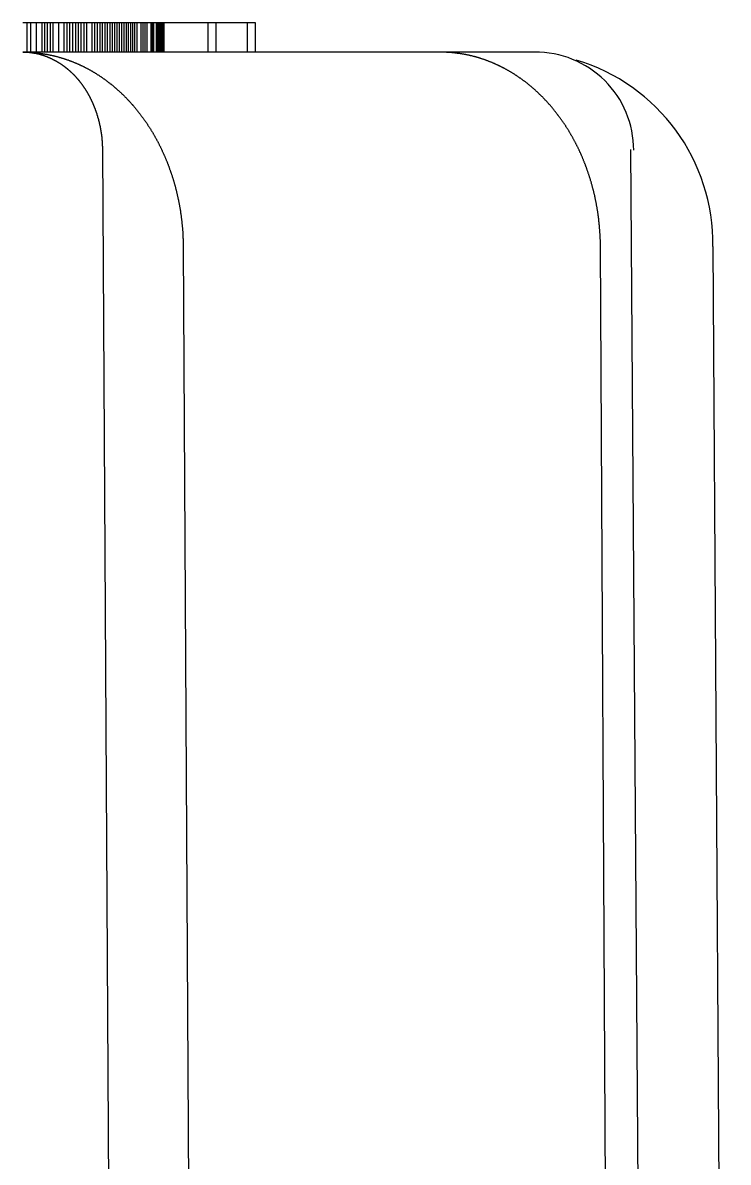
# Model space of a CAD drawing. Extents: x 55 to 320, y 62 to 485.
# Drawn here: x 283.65 to 290.85, y 363.56 to 375.2 of the extents above; entities that cross this region are included whole.
import ezdxf

# ---------------------------------------------------------------- set-up
doc = ezdxf.new("R2010")
doc.units = 0
doc.header["$MEASUREMENT"] = 0
doc.layers.add('FR_QBM1_G14_40U', color=7, linetype='CONTINUOUS')

msp = doc.modelspace()

# ---------------------------------------------------------------- linework, layer by layer
at = {"layer": 'FR_QBM1_G14_40U', "color": 5, "linetype": 'Continuous'}
for p, q in [((283.693, 375.196), (283.647, 375.196)), ((283.693, 374.896), (283.693, 375.196)), ((283.731, 375.196), (283.693, 375.196)), ((283.761, 375.196), (283.731, 375.196)), ((283.731, 374.896), (283.731, 375.196)), ((283.788, 375.196), (283.761, 375.196)), ((283.845, 375.196), (283.788, 375.196)), ((283.788, 374.896), (283.788, 375.196)), ((283.873, 375.196), (283.845, 375.196)), ((283.845, 374.896), (283.845, 375.196)), ((283.873, 374.896), (283.873, 375.196)), ((283.901, 375.196), (283.873, 375.196)), ((283.901, 374.896), (283.901, 375.196)), ((283.93, 375.196), (283.901, 375.196)), ((283.957, 375.196), (283.93, 375.196)), ((283.93, 374.896), (283.93, 375.196)), ((284.015, 375.196), (283.957, 375.196)), ((283.957, 374.896), (283.957, 375.196)), ((284.015, 374.896), (284.015, 375.196)), ((284.072, 375.196), (284.015, 375.196)), ((284.101, 375.196), (284.072, 375.196)), ((284.072, 374.896), (284.072, 375.196)), ((284.13, 375.196), (284.101, 375.196)), ((284.101, 374.896), (284.101, 375.196)), ((284.13, 374.896), (284.13, 375.196)), ((284.158, 375.196), (284.13, 375.196)), ((284.158, 374.896), (284.158, 375.196)), ((284.188, 375.196), (284.158, 375.196)), ((284.188, 374.896), (284.188, 375.196)), ((284.217, 375.196), (284.188, 375.196)), ((284.245, 375.196), (284.217, 375.196)), ((284.217, 374.896), (284.217, 375.196)), ((284.274, 375.196), (284.245, 375.196)), ((284.245, 374.896), (284.245, 375.196)), ((284.274, 374.896), (284.274, 375.196)), ((284.302, 375.196), (284.274, 375.196)), ((284.302, 374.896), (284.302, 375.196)), ((284.357, 375.196), (284.302, 375.196)), ((284.383, 375.196), (284.357, 375.196)), ((284.357, 374.896), (284.357, 375.196)), ((284.41, 375.196), (284.383, 375.196)), ((284.383, 374.896), (284.383, 375.196)), ((284.437, 375.196), (284.41, 375.196)), ((284.41, 374.896), (284.41, 375.196)), ((284.463, 375.196), (284.437, 375.196)), ((284.437, 374.896), (284.437, 375.196)), ((284.489, 375.196), (284.463, 375.196)), ((284.463, 374.896), (284.463, 375.196)), ((284.489, 374.896), (284.489, 375.196)), ((284.514, 375.196), (284.489, 375.196)), ((284.514, 374.896), (284.514, 375.196)), ((284.54, 375.196), (284.514, 375.196)), ((284.564, 375.196), (284.54, 375.196)), ((284.54, 374.896), (284.54, 375.196)), ((284.587, 375.196), (284.564, 375.196)), ((284.564, 374.896), (284.564, 375.196)), ((284.587, 374.896), (284.587, 375.196)), ((284.612, 375.196), (284.587, 375.196)), ((284.612, 374.896), (284.612, 375.196)), ((284.636, 375.196), (284.612, 375.196)), ((284.659, 375.196), (284.636, 375.196)), ((284.636, 374.896), (284.636, 375.196)), ((284.659, 374.896), (284.659, 375.196)), ((284.683, 375.196), (284.659, 375.196)), ((284.683, 374.896), (284.683, 375.196)), ((284.706, 375.196), (284.683, 375.196)), ((284.729, 375.196), (284.706, 375.196)), ((284.706, 374.896), (284.706, 375.196)), ((284.729, 374.896), (284.729, 375.196)), ((284.75, 375.196), (284.729, 375.196)), ((284.75, 374.896), (284.75, 375.196)), ((284.772, 375.196), (284.75, 375.196)), ((284.772, 374.896), (284.772, 375.196)), ((284.793, 375.196), (284.772, 375.196)), ((284.793, 374.896), (284.793, 375.196)), ((284.816, 375.196), (284.793, 375.196)), ((284.816, 374.896), (284.816, 375.196)), ((284.857, 375.196), (284.816, 375.196)), ((284.857, 374.896), (284.857, 375.196)), ((284.879, 375.196), (284.857, 375.196)), ((284.879, 374.896), (284.879, 375.196)), ((284.898, 375.196), (284.879, 375.196)), ((284.919, 375.196), (284.898, 375.196)), ((284.898, 374.896), (284.898, 375.196)), ((284.919, 374.896), (284.919, 375.196)), ((284.938, 375.196), (284.919, 375.196)), ((284.958, 375.196), (284.938, 375.196)), ((284.972, 375.196), (284.958, 375.196)), ((284.958, 374.896), (284.958, 375.196)), ((284.986, 375.196), (284.972, 375.196)), ((284.972, 374.896), (284.972, 375.196)), ((284.986, 374.896), (284.986, 375.196)), ((285.012, 375.196), (284.986, 375.196)), ((285.012, 374.896), (285.012, 375.196)), ((285.023, 375.196), (285.012, 375.196)), ((285.023, 374.896), (285.023, 375.196)), ((285.034, 375.196), (285.023, 375.196)), ((285.044, 375.196), (285.034, 375.196)), ((285.034, 374.896), (285.034, 375.196)), ((285.051, 375.196), (285.044, 375.196)), ((285.044, 374.896), (285.044, 375.196)), ((285.051, 374.896), (285.051, 375.196)), ((285.06, 375.196), (285.051, 375.196)), ((285.06, 374.896), (285.06, 375.196)), ((285.067, 375.196), (285.06, 375.196)), ((285.073, 375.196), (285.067, 375.196)), ((285.067, 374.896), (285.067, 375.196)), ((285.083, 375.196), (285.073, 375.196)), ((285.073, 374.896), (285.073, 375.196)), ((285.086, 375.196), (285.083, 375.196)), ((285.083, 374.896), (285.083, 375.196)), ((285.09, 375.196), (285.086, 375.196)), ((285.086, 374.896), (285.086, 375.196)), ((285.091, 375.196), (285.09, 375.196)), ((285.09, 374.896), (285.09, 375.196)), ((285.091, 374.896), (285.091, 375.196)), ((285.093, 375.196), (285.091, 375.196)), ((285.541, 375.196), (285.093, 375.196)), ((285.093, 374.896), (285.093, 375.196)), ((285.541, 374.896), (285.541, 375.196)), ((285.622, 375.196), (285.541, 375.196)), ((285.944, 375.196), (285.622, 375.196)), ((285.622, 374.896), (285.622, 375.196)), ((286.026, 375.196), (285.944, 375.196)), ((285.944, 374.896), (285.944, 375.196)), ((286.026, 374.896), (286.026, 375.196)), ((287.911, 374.896), (283.649, 374.896)), ((288.888, 374.896), (287.905, 374.896)), ((284.608, 348.939), (284.465, 373.903)), ((290.034, 348.94), (289.858, 373.903)), ((285.287, 372.91), (285.421, 348.396)), ((289.683, 348.396), (289.548, 372.91)), ((290.696, 372.91), (290.853, 348.477))]:
    msp.add_line(p, q, dxfattribs=at)
at = {"layer": 'FR_QBM1_G14_40U', "color": 5}
for points in [[(284.465, 373.903, 0), (284.465, 373.906, 0), (284.465, 373.909, 0), (284.464, 373.912, 0), (284.464, 373.916, 0), (284.464, 373.919, 0), (284.464, 373.922, 0), (284.464, 373.925, 0), (284.464, 373.928, 0), (284.464, 373.931, 0), (284.464, 373.934, 0), (284.463, 373.937, 0), (284.463, 373.94, 0), (284.463, 373.943, 0), (284.463, 373.946, 0), (284.463, 373.95, 0), (284.463, 373.953, 0), (284.463, 373.956, 0), (284.462, 373.959, 0), (284.462, 373.962, 0), (284.462, 373.965, 0), (284.462, 373.968, 0), (284.462, 373.971, 0), (284.462, 373.974, 0), (284.461, 373.977, 0), (284.461, 373.98, 0), (284.461, 373.984, 0), (284.461, 373.987, 0), (284.461, 373.99, 0), (284.46, 373.993, 0), (284.46, 373.996, 0), (284.46, 373.999, 0), (284.46, 374.002, 0), (284.459, 374.005, 0), (284.459, 374.008, 0), (284.459, 374.011, 0), (284.458, 374.014, 0), (284.458, 374.017, 0), (284.458, 374.02, 0), (284.457, 374.024, 0), (284.457, 374.027, 0), (284.457, 374.03, 0), (284.456, 374.033, 0), (284.456, 374.036, 0), (284.456, 374.039, 0), (284.455, 374.042, 0), (284.455, 374.045, 0), (284.454, 374.048, 0), (284.454, 374.051, 0), (284.454, 374.054, 0), (284.453, 374.057, 0), (284.453, 374.06, 0), (284.452, 374.063, 0), (284.452, 374.066, 0), (284.451, 374.069, 0), (284.451, 374.072, 0), (284.451, 374.075, 0), (284.45, 374.079, 0), (284.45, 374.082, 0), (284.449, 374.085, 0), (284.449, 374.088, 0), (284.448, 374.091, 0), (284.448, 374.094, 0), (284.447, 374.097, 0), (284.446, 374.1, 0), (284.446, 374.103, 0), (284.445, 374.106, 0), (284.445, 374.109, 0), (284.444, 374.112, 0), (284.444, 374.115, 0), (284.443, 374.118, 0), (284.443, 374.121, 0), (284.442, 374.124, 0), (284.441, 374.127, 0), (284.441, 374.13, 0), (284.44, 374.133, 0), (284.44, 374.136, 0), (284.439, 374.139, 0), (284.438, 374.142, 0), (284.438, 374.145, 0), (284.437, 374.148, 0), (284.436, 374.151, 0), (284.436, 374.154, 0), (284.435, 374.157, 0), (284.434, 374.16, 0), (284.434, 374.163, 0), (284.433, 374.166, 0), (284.432, 374.169, 0), (284.432, 374.172, 0), (284.431, 374.175, 0), (284.43, 374.178, 0), (284.43, 374.181, 0), (284.429, 374.184, 0), (284.428, 374.187, 0), (284.427, 374.189, 0), (284.427, 374.192, 0), (284.426, 374.195, 0), (284.425, 374.198, 0), (284.424, 374.201, 0), (284.424, 374.204, 0), (284.423, 374.207, 0), (284.422, 374.21, 0), (284.421, 374.213, 0), (284.42, 374.216, 0), (284.42, 374.219, 0), (284.419, 374.222, 0), (284.418, 374.225, 0), (284.417, 374.228, 0), (284.416, 374.23, 0), (284.415, 374.233, 0), (284.414, 374.236, 0), (284.414, 374.239, 0), (284.413, 374.242, 0), (284.412, 374.245, 0), (284.411, 374.248, 0), (284.41, 374.251, 0), (284.409, 374.254, 0), (284.408, 374.257, 0), (284.407, 374.259, 0), (284.406, 374.262, 0), (284.406, 374.265, 0), (284.405, 374.268, 0), (284.404, 374.271, 0), (284.403, 374.274, 0), (284.402, 374.277, 0), (284.401, 374.279, 0), (284.4, 374.282, 0), (284.399, 374.285, 0), (284.398, 374.288, 0), (284.397, 374.291, 0), (284.396, 374.294, 0), (284.395, 374.296, 0), (284.394, 374.299, 0), (284.393, 374.302, 0), (284.392, 374.305, 0), (284.391, 374.308, 0), (284.39, 374.31, 0), (284.389, 374.313, 0), (284.388, 374.316, 0), (284.387, 374.319, 0), (284.386, 374.322, 0), (284.384, 374.324, 0), (284.383, 374.327, 0), (284.382, 374.33, 0), (284.381, 374.333, 0), (284.38, 374.336, 0), (284.379, 374.338, 0), (284.378, 374.341, 0), (284.377, 374.344, 0), (284.376, 374.347, 0), (284.375, 374.349, 0), (284.373, 374.352, 0), (284.372, 374.355, 0), (284.371, 374.358, 0), (284.37, 374.36, 0), (284.369, 374.363, 0), (284.368, 374.366, 0), (284.366, 374.368, 0), (284.365, 374.371, 0), (284.364, 374.374, 0), (284.363, 374.377, 0), (284.362, 374.379, 0), (284.36, 374.382, 0), (284.359, 374.385, 0), (284.358, 374.387, 0), (284.357, 374.39, 0), (284.356, 374.393, 0), (284.354, 374.395, 0), (284.353, 374.398, 0), (284.352, 374.401, 0), (284.351, 374.403, 0), (284.349, 374.406, 0), (284.348, 374.409, 0), (284.347, 374.411, 0), (284.345, 374.414, 0), (284.344, 374.417, 0), (284.343, 374.419, 0), (284.342, 374.422, 0), (284.34, 374.424, 0), (284.339, 374.427, 0), (284.338, 374.43, 0), (284.336, 374.432, 0), (284.335, 374.435, 0), (284.334, 374.437, 0), (284.332, 374.44, 0), (284.331, 374.443, 0), (284.329, 374.445, 0), (284.328, 374.448, 0), (284.327, 374.45, 0), (284.325, 374.453, 0), (284.324, 374.455, 0), (284.323, 374.458, 0), (284.321, 374.46, 0), (284.32, 374.463, 0), (284.318, 374.466, 0), (284.317, 374.468, 0), (284.315, 374.471, 0), (284.314, 374.473, 0), (284.313, 374.476, 0), (284.311, 374.478, 0), (284.31, 374.481, 0), (284.308, 374.483, 0), (284.307, 374.486, 0), (284.305, 374.488, 0), (284.304, 374.491, 0), (284.302, 374.493, 0), (284.301, 374.495, 0), (284.299, 374.498, 0), (284.298, 374.5, 0), (284.296, 374.503, 0), (284.295, 374.505, 0), (284.293, 374.508, 0), (284.292, 374.51, 0), (284.29, 374.513, 0), (284.289, 374.515, 0), (284.287, 374.517, 0), (284.286, 374.52, 0), (284.284, 374.522, 0), (284.283, 374.525, 0), (284.281, 374.527, 0), (284.279, 374.529, 0), (284.278, 374.532, 0), (284.276, 374.534, 0), (284.275, 374.536, 0), (284.273, 374.539, 0), (284.271, 374.541, 0), (284.27, 374.543, 0), (284.268, 374.546, 0), (284.267, 374.548, 0), (284.265, 374.55, 0), (284.263, 374.553, 0), (284.262, 374.555, 0), (284.26, 374.557, 0), (284.258, 374.56, 0), (284.257, 374.562, 0), (284.255, 374.564, 0), (284.253, 374.566, 0), (284.252, 374.569, 0), (284.25, 374.571, 0), (284.248, 374.573, 0), (284.247, 374.575, 0), (284.245, 374.578, 0), (284.243, 374.58, 0), (284.242, 374.582, 0), (284.24, 374.584, 0), (284.238, 374.587, 0), (284.236, 374.589, 0), (284.235, 374.591, 0), (284.233, 374.593, 0), (284.231, 374.595, 0), (284.229, 374.598, 0), (284.228, 374.6, 0), (284.226, 374.602, 0), (284.224, 374.604, 0), (284.222, 374.606, 0), (284.221, 374.608, 0), (284.219, 374.61, 0), (284.217, 374.613, 0), (284.215, 374.615, 0), (284.213, 374.617, 0), (284.212, 374.619, 0), (284.21, 374.621, 0), (284.208, 374.623, 0), (284.206, 374.625, 0), (284.204, 374.627, 0), (284.203, 374.629, 0), (284.201, 374.631, 0), (284.199, 374.633, 0), (284.197, 374.636, 0), (284.195, 374.638, 0), (284.193, 374.64, 0), (284.191, 374.642, 0), (284.19, 374.644, 0), (284.188, 374.646, 0), (284.186, 374.648, 0), (284.184, 374.65, 0), (284.182, 374.652, 0), (284.18, 374.654, 0), (284.178, 374.656, 0), (284.176, 374.658, 0), (284.174, 374.66, 0), (284.173, 374.661, 0), (284.171, 374.663, 0), (284.169, 374.665, 0), (284.167, 374.667, 0), (284.165, 374.669, 0), (284.163, 374.671, 0), (284.161, 374.673, 0), (284.159, 374.675, 0), (284.157, 374.677, 0), (284.155, 374.679, 0), (284.153, 374.681, 0), (284.151, 374.682, 0), (284.149, 374.684, 0), (284.147, 374.686, 0), (284.145, 374.688, 0), (284.143, 374.69, 0), (284.141, 374.692, 0), (284.139, 374.693, 0), (284.137, 374.695, 0), (284.135, 374.697, 0), (284.133, 374.699, 0), (284.131, 374.701, 0), (284.129, 374.702, 0), (284.127, 374.704, 0), (284.125, 374.706, 0), (284.123, 374.708, 0), (284.121, 374.71, 0), (284.119, 374.711, 0), (284.117, 374.713, 0), (284.115, 374.715, 0), (284.113, 374.716, 0), (284.111, 374.718, 0), (284.109, 374.72, 0), (284.107, 374.722, 0), (284.105, 374.723, 0), (284.103, 374.725, 0), (284.101, 374.727, 0), (284.099, 374.728, 0), (284.096, 374.73, 0), (284.094, 374.732, 0), (284.092, 374.733, 0), (284.09, 374.735, 0), (284.088, 374.737, 0), (284.086, 374.738, 0), (284.084, 374.74, 0), (284.082, 374.741, 0), (284.08, 374.743, 0), (284.078, 374.745, 0), (284.075, 374.746, 0), (284.073, 374.748, 0), (284.071, 374.749, 0), (284.069, 374.751, 0), (284.067, 374.752, 0), (284.065, 374.754, 0), (284.063, 374.756, 0), (284.061, 374.757, 0), (284.058, 374.759, 0), (284.056, 374.76, 0), (284.054, 374.762, 0), (284.052, 374.763, 0), (284.05, 374.765, 0), (284.048, 374.766, 0), (284.045, 374.768, 0), (284.043, 374.769, 0), (284.041, 374.77, 0), (284.039, 374.772, 0), (284.037, 374.773, 0), (284.035, 374.775, 0), (284.032, 374.776, 0), (284.03, 374.778, 0), (284.028, 374.779, 0), (284.026, 374.78, 0), (284.024, 374.782, 0), (284.021, 374.783, 0), (284.019, 374.785, 0), (284.017, 374.786, 0), (284.015, 374.787, 0), (284.013, 374.789, 0), (284.01, 374.79, 0), (284.008, 374.791, 0), (284.006, 374.793, 0), (284.004, 374.794, 0), (284.001, 374.795, 0), (283.999, 374.797, 0), (283.997, 374.798, 0), (283.995, 374.799, 0), (283.992, 374.8, 0), (283.99, 374.802, 0), (283.988, 374.803, 0), (283.986, 374.804, 0), (283.983, 374.805, 0), (283.981, 374.807, 0), (283.979, 374.808, 0), (283.977, 374.809, 0), (283.974, 374.81, 0), (283.972, 374.812, 0), (283.97, 374.813, 0), (283.968, 374.814, 0), (283.965, 374.815, 0), (283.963, 374.816, 0), (283.961, 374.817, 0), (283.959, 374.819, 0), (283.956, 374.82, 0), (283.954, 374.821, 0), (283.952, 374.822, 0), (283.949, 374.823, 0), (283.947, 374.824, 0), (283.945, 374.825, 0), (283.943, 374.827, 0), (283.94, 374.828, 0), (283.938, 374.829, 0), (283.936, 374.83, 0), (283.933, 374.831, 0), (283.931, 374.832, 0), (283.929, 374.833, 0), (283.926, 374.834, 0), (283.924, 374.835, 0), (283.922, 374.836, 0), (283.919, 374.837, 0), (283.917, 374.838, 0), (283.915, 374.839, 0), (283.912, 374.84, 0), (283.91, 374.841, 0), (283.908, 374.842, 0), (283.905, 374.843, 0), (283.903, 374.844, 0), (283.901, 374.845, 0), (283.898, 374.846, 0), (283.896, 374.847, 0), (283.894, 374.848, 0), (283.891, 374.849, 0), (283.889, 374.85, 0), (283.887, 374.851, 0), (283.884, 374.852, 0), (283.882, 374.853, 0), (283.88, 374.853, 0), (283.877, 374.854, 0), (283.875, 374.855, 0), (283.873, 374.856, 0), (283.87, 374.857, 0), (283.868, 374.858, 0), (283.865, 374.859, 0), (283.863, 374.859, 0), (283.861, 374.86, 0), (283.858, 374.861, 0), (283.856, 374.862, 0), (283.854, 374.863, 0), (283.851, 374.863, 0), (283.849, 374.864, 0), (283.846, 374.865, 0), (283.844, 374.866, 0), (283.842, 374.866, 0), (283.839, 374.867, 0), (283.837, 374.868, 0), (283.835, 374.868, 0), (283.832, 374.869, 0), (283.83, 374.87, 0), (283.827, 374.871, 0), (283.825, 374.871, 0), (283.823, 374.872, 0), (283.82, 374.872, 0), (283.818, 374.873, 0), (283.815, 374.874, 0), (283.813, 374.874, 0), (283.811, 374.875, 0), (283.808, 374.876, 0), (283.806, 374.876, 0), (283.803, 374.877, 0), (283.801, 374.877, 0), (283.798, 374.878, 0), (283.796, 374.878, 0), (283.794, 374.879, 0), (283.791, 374.879, 0), (283.789, 374.88, 0), (283.786, 374.88, 0), (283.784, 374.881, 0), (283.782, 374.881, 0), (283.779, 374.882, 0), (283.777, 374.882, 0), (283.774, 374.883, 0), (283.772, 374.883, 0), (283.769, 374.883, 0), (283.767, 374.884, 0), (283.765, 374.884, 0), (283.762, 374.885, 0), (283.76, 374.885, 0), (283.757, 374.885, 0), (283.755, 374.886, 0), (283.752, 374.886, 0), (283.75, 374.886, 0), (283.747, 374.887, 0), (283.745, 374.887, 0), (283.743, 374.887, 0), (283.74, 374.888, 0), (283.738, 374.888, 0), (283.735, 374.888, 0), (283.733, 374.889, 0), (283.73, 374.889, 0), (283.728, 374.889, 0), (283.725, 374.889, 0), (283.723, 374.89, 0), (283.72, 374.89, 0), (283.718, 374.89, 0), (283.715, 374.891, 0), (283.713, 374.891, 0), (283.711, 374.891, 0), (283.708, 374.891, 0), (283.706, 374.892, 0), (283.703, 374.892, 0), (283.701, 374.892, 0), (283.698, 374.892, 0), (283.696, 374.892, 0), (283.693, 374.893, 0), (283.691, 374.893, 0), (283.688, 374.893, 0), (283.686, 374.893, 0), (283.683, 374.893, 0), (283.681, 374.894, 0), (283.678, 374.894, 0), (283.676, 374.894, 0), (283.673, 374.894, 0), (283.671, 374.894, 0), (283.668, 374.895, 0), (283.666, 374.895, 0), (283.663, 374.895, 0), (283.661, 374.895, 0), (283.658, 374.895, 0), (283.655, 374.895, 0), (283.653, 374.896, 0), (283.65, 374.896, 0), (283.648, 374.896, 0)], [(283.648, 374.896, 0), (283.653, 374.896, 0), (283.658, 374.896, 0), (283.663, 374.896, 0), (283.668, 374.896, 0), (283.673, 374.896, 0), (283.678, 374.896, 0), (283.683, 374.896, 0), (283.688, 374.896, 0), (283.693, 374.895, 0), (283.698, 374.895, 0), (283.702, 374.895, 0), (283.707, 374.895, 0), (283.712, 374.895, 0), (283.717, 374.894, 0), (283.722, 374.894, 0), (283.727, 374.894, 0), (283.732, 374.894, 0), (283.737, 374.893, 0), (283.742, 374.893, 0), (283.747, 374.893, 0), (283.752, 374.892, 0), (283.757, 374.892, 0), (283.762, 374.891, 0), (283.767, 374.891, 0), (283.772, 374.891, 0), (283.777, 374.89, 0), (283.781, 374.89, 0), (283.786, 374.889, 0), (283.791, 374.889, 0), (283.796, 374.888, 0), (283.801, 374.888, 0), (283.806, 374.887, 0), (283.811, 374.886, 0), (283.816, 374.886, 0), (283.821, 374.885, 0), (283.826, 374.885, 0), (283.831, 374.884, 0), (283.835, 374.883, 0), (283.84, 374.883, 0), (283.845, 374.882, 0), (283.85, 374.881, 0), (283.855, 374.88, 0), (283.86, 374.88, 0), (283.865, 374.879, 0), (283.87, 374.878, 0), (283.874, 374.877, 0), (283.879, 374.876, 0), (283.884, 374.876, 0), (283.889, 374.875, 0), (283.894, 374.874, 0), (283.899, 374.873, 0), (283.904, 374.872, 0), (283.908, 374.871, 0), (283.913, 374.87, 0), (283.918, 374.869, 0), (283.923, 374.868, 0), (283.928, 374.867, 0), (283.933, 374.866, 0), (283.938, 374.865, 0), (283.942, 374.864, 0), (283.947, 374.863, 0), (283.952, 374.862, 0), (283.957, 374.861, 0), (283.962, 374.86, 0), (283.967, 374.859, 0), (283.971, 374.857, 0), (283.976, 374.856, 0), (283.981, 374.855, 0), (283.986, 374.854, 0), (283.991, 374.853, 0), (283.996, 374.851, 0), (284, 374.85, 0), (284.005, 374.849, 0), (284.01, 374.847, 0), (284.015, 374.846, 0), (284.02, 374.845, 0), (284.024, 374.843, 0), (284.029, 374.842, 0), (284.034, 374.841, 0), (284.039, 374.839, 0), (284.044, 374.838, 0), (284.048, 374.836, 0), (284.053, 374.835, 0), (284.058, 374.833, 0), (284.063, 374.832, 0), (284.068, 374.83, 0), (284.072, 374.829, 0), (284.077, 374.827, 0), (284.082, 374.826, 0), (284.087, 374.824, 0), (284.092, 374.822, 0), (284.096, 374.821, 0), (284.101, 374.819, 0), (284.106, 374.817, 0), (284.111, 374.816, 0), (284.115, 374.814, 0), (284.12, 374.812, 0), (284.125, 374.81, 0), (284.13, 374.809, 0), (284.134, 374.807, 0), (284.139, 374.805, 0), (284.144, 374.803, 0), (284.149, 374.802, 0), (284.153, 374.8, 0), (284.158, 374.798, 0), (284.163, 374.796, 0), (284.167, 374.794, 0), (284.172, 374.792, 0), (284.177, 374.79, 0), (284.182, 374.788, 0), (284.186, 374.786, 0), (284.191, 374.784, 0), (284.196, 374.782, 0), (284.2, 374.78, 0), (284.205, 374.778, 0), (284.21, 374.776, 0), (284.214, 374.774, 0), (284.219, 374.772, 0), (284.224, 374.77, 0), (284.228, 374.768, 0), (284.233, 374.766, 0), (284.238, 374.763, 0), (284.242, 374.761, 0), (284.247, 374.759, 0), (284.252, 374.757, 0), (284.256, 374.755, 0), (284.261, 374.752, 0), (284.266, 374.75, 0), (284.27, 374.748, 0), (284.275, 374.745, 0), (284.279, 374.743, 0), (284.284, 374.741, 0), (284.288, 374.738, 0), (284.293, 374.736, 0), (284.298, 374.734, 0), (284.302, 374.731, 0), (284.307, 374.729, 0), (284.311, 374.726, 0), (284.316, 374.724, 0), (284.32, 374.722, 0), (284.325, 374.719, 0), (284.329, 374.717, 0), (284.334, 374.714, 0), (284.338, 374.711, 0), (284.343, 374.709, 0), (284.347, 374.706, 0), (284.352, 374.704, 0), (284.356, 374.701, 0), (284.361, 374.699, 0), (284.365, 374.696, 0), (284.37, 374.693, 0), (284.374, 374.691, 0), (284.379, 374.688, 0), (284.383, 374.685, 0), (284.387, 374.683, 0), (284.392, 374.68, 0), (284.396, 374.677, 0), (284.401, 374.674, 0), (284.405, 374.672, 0), (284.409, 374.669, 0), (284.414, 374.666, 0), (284.418, 374.663, 0), (284.423, 374.66, 0), (284.427, 374.657, 0), (284.431, 374.655, 0), (284.436, 374.652, 0), (284.44, 374.649, 0), (284.444, 374.646, 0), (284.449, 374.643, 0), (284.453, 374.64, 0), (284.457, 374.637, 0), (284.461, 374.634, 0), (284.466, 374.631, 0), (284.47, 374.628, 0), (284.474, 374.625, 0), (284.479, 374.622, 0), (284.483, 374.619, 0), (284.487, 374.616, 0), (284.491, 374.613, 0), (284.496, 374.61, 0), (284.5, 374.606, 0), (284.504, 374.603, 0), (284.508, 374.6, 0), (284.513, 374.597, 0), (284.517, 374.594, 0), (284.521, 374.591, 0), (284.525, 374.587, 0), (284.529, 374.584, 0), (284.534, 374.581, 0), (284.538, 374.578, 0), (284.542, 374.574, 0), (284.546, 374.571, 0), (284.55, 374.568, 0), (284.554, 374.564, 0), (284.558, 374.561, 0), (284.563, 374.558, 0), (284.567, 374.554, 0), (284.571, 374.551, 0), (284.575, 374.547, 0), (284.579, 374.544, 0), (284.583, 374.54, 0), (284.587, 374.537, 0), (284.591, 374.533, 0), (284.595, 374.53, 0), (284.6, 374.526, 0), (284.604, 374.523, 0), (284.608, 374.519, 0), (284.612, 374.516, 0), (284.616, 374.512, 0), (284.62, 374.509, 0), (284.624, 374.505, 0), (284.628, 374.501, 0), (284.632, 374.498, 0), (284.636, 374.494, 0), (284.64, 374.49, 0), (284.644, 374.487, 0), (284.648, 374.483, 0), (284.652, 374.479, 0), (284.656, 374.475, 0), (284.66, 374.472, 0), (284.664, 374.468, 0), (284.668, 374.464, 0), (284.672, 374.46, 0), (284.675, 374.456, 0), (284.679, 374.452, 0), (284.683, 374.449, 0), (284.687, 374.445, 0), (284.691, 374.441, 0), (284.695, 374.437, 0), (284.699, 374.433, 0), (284.703, 374.429, 0), (284.706, 374.425, 0), (284.71, 374.421, 0), (284.714, 374.417, 0), (284.718, 374.413, 0), (284.722, 374.409, 0), (284.726, 374.405, 0), (284.729, 374.401, 0), (284.733, 374.397, 0), (284.737, 374.393, 0), (284.741, 374.389, 0), (284.744, 374.385, 0), (284.748, 374.381, 0), (284.752, 374.377, 0), (284.755, 374.372, 0), (284.759, 374.368, 0), (284.763, 374.364, 0), (284.767, 374.36, 0), (284.77, 374.356, 0), (284.774, 374.352, 0), (284.778, 374.347, 0), (284.781, 374.343, 0), (284.785, 374.339, 0), (284.788, 374.335, 0), (284.792, 374.33, 0), (284.796, 374.326, 0), (284.799, 374.322, 0), (284.803, 374.318, 0), (284.806, 374.313, 0), (284.81, 374.309, 0), (284.813, 374.305, 0), (284.817, 374.3, 0), (284.82, 374.296, 0), (284.824, 374.291, 0), (284.827, 374.287, 0), (284.831, 374.283, 0), (284.834, 374.278, 0), (284.838, 374.274, 0), (284.841, 374.269, 0), (284.844, 374.265, 0), (284.848, 374.261, 0), (284.851, 374.256, 0), (284.855, 374.252, 0), (284.858, 374.247, 0), (284.861, 374.243, 0), (284.865, 374.238, 0), (284.868, 374.233, 0), (284.871, 374.229, 0), (284.875, 374.224, 0), (284.878, 374.22, 0), (284.881, 374.215, 0), (284.885, 374.211, 0), (284.888, 374.206, 0), (284.891, 374.201, 0), (284.894, 374.197, 0), (284.898, 374.192, 0), (284.901, 374.187, 0), (284.904, 374.183, 0), (284.907, 374.178, 0), (284.911, 374.173, 0), (284.914, 374.169, 0), (284.917, 374.164, 0), (284.92, 374.159, 0), (284.923, 374.154, 0), (284.926, 374.15, 0), (284.929, 374.145, 0), (284.933, 374.14, 0), (284.936, 374.135, 0), (284.939, 374.131, 0), (284.942, 374.126, 0), (284.945, 374.121, 0), (284.948, 374.116, 0), (284.951, 374.111, 0), (284.954, 374.106, 0), (284.957, 374.101, 0), (284.96, 374.096, 0), (284.963, 374.092, 0), (284.966, 374.087, 0), (284.969, 374.082, 0), (284.972, 374.077, 0), (284.975, 374.072, 0), (284.978, 374.067, 0), (284.981, 374.062, 0), (284.984, 374.057, 0), (284.987, 374.052, 0), (284.99, 374.047, 0), (284.992, 374.042, 0), (284.995, 374.037, 0), (284.998, 374.032, 0), (285.001, 374.027, 0), (285.004, 374.021, 0), (285.007, 374.016, 0), (285.01, 374.011, 0), (285.012, 374.006, 0), (285.015, 374.001, 0), (285.018, 373.996, 0), (285.021, 373.991, 0), (285.023, 373.985, 0), (285.026, 373.98, 0), (285.029, 373.975, 0), (285.032, 373.97, 0), (285.034, 373.965, 0), (285.037, 373.959, 0), (285.04, 373.954, 0), (285.042, 373.949, 0), (285.045, 373.944, 0), (285.048, 373.938, 0), (285.05, 373.933, 0), (285.053, 373.928, 0), (285.055, 373.922, 0), (285.058, 373.917, 0), (285.061, 373.912, 0), (285.063, 373.906, 0), (285.066, 373.901, 0), (285.068, 373.896, 0), (285.071, 373.89, 0), (285.073, 373.885, 0), (285.076, 373.879, 0), (285.078, 373.874, 0), (285.081, 373.869, 0), (285.083, 373.863, 0), (285.086, 373.858, 0), (285.088, 373.852, 0), (285.091, 373.847, 0), (285.093, 373.841, 0), (285.095, 373.836, 0), (285.098, 373.83, 0), (285.1, 373.825, 0), (285.102, 373.819, 0), (285.105, 373.814, 0), (285.107, 373.808, 0), (285.109, 373.803, 0), (285.112, 373.797, 0), (285.114, 373.792, 0), (285.116, 373.786, 0), (285.118, 373.781, 0), (285.121, 373.775, 0), (285.123, 373.769, 0), (285.125, 373.764, 0), (285.127, 373.758, 0), (285.129, 373.753, 0), (285.132, 373.747, 0), (285.134, 373.741, 0), (285.136, 373.736, 0), (285.138, 373.73, 0), (285.14, 373.725, 0), (285.142, 373.719, 0), (285.144, 373.713, 0), (285.146, 373.708, 0), (285.148, 373.702, 0), (285.15, 373.696, 0), (285.152, 373.691, 0), (285.154, 373.685, 0), (285.156, 373.679, 0), (285.158, 373.674, 0), (285.16, 373.668, 0), (285.162, 373.662, 0), (285.164, 373.657, 0), (285.166, 373.651, 0), (285.168, 373.645, 0), (285.17, 373.639, 0), (285.172, 373.634, 0), (285.173, 373.628, 0), (285.175, 373.622, 0), (285.177, 373.616, 0), (285.179, 373.611, 0), (285.181, 373.605, 0), (285.183, 373.599, 0), (285.184, 373.593, 0), (285.186, 373.587, 0), (285.188, 373.582, 0), (285.189, 373.576, 0), (285.191, 373.57, 0), (285.193, 373.564, 0), (285.195, 373.558, 0), (285.196, 373.552, 0), (285.198, 373.547, 0), (285.2, 373.541, 0), (285.201, 373.535, 0), (285.203, 373.529, 0), (285.204, 373.523, 0), (285.206, 373.517, 0), (285.207, 373.511, 0), (285.209, 373.505, 0), (285.211, 373.5, 0), (285.212, 373.494, 0), (285.214, 373.488, 0), (285.215, 373.482, 0), (285.217, 373.476, 0), (285.218, 373.47, 0), (285.219, 373.464, 0), (285.221, 373.458, 0), (285.222, 373.452, 0), (285.224, 373.446, 0), (285.225, 373.44, 0), (285.226, 373.434, 0), (285.228, 373.428, 0), (285.229, 373.422, 0), (285.23, 373.416, 0), (285.232, 373.41, 0), (285.233, 373.404, 0), (285.234, 373.398, 0), (285.236, 373.392, 0), (285.237, 373.386, 0), (285.238, 373.38, 0), (285.239, 373.374, 0), (285.24, 373.368, 0), (285.242, 373.362, 0), (285.243, 373.356, 0), (285.244, 373.35, 0), (285.245, 373.344, 0), (285.246, 373.338, 0), (285.247, 373.332, 0), (285.248, 373.325, 0), (285.25, 373.319, 0), (285.251, 373.313, 0), (285.252, 373.307, 0), (285.253, 373.301, 0), (285.254, 373.295, 0), (285.255, 373.289, 0), (285.256, 373.283, 0), (285.257, 373.277, 0), (285.258, 373.27, 0), (285.259, 373.264, 0), (285.26, 373.258, 0), (285.26, 373.252, 0), (285.261, 373.246, 0), (285.262, 373.24, 0), (285.263, 373.234, 0), (285.264, 373.228, 0), (285.265, 373.221, 0), (285.266, 373.215, 0), (285.266, 373.209, 0), (285.267, 373.203, 0), (285.268, 373.197, 0), (285.269, 373.191, 0), (285.269, 373.184, 0), (285.27, 373.178, 0), (285.271, 373.172, 0), (285.272, 373.166, 0), (285.272, 373.16, 0), (285.273, 373.153, 0), (285.274, 373.147, 0), (285.274, 373.141, 0), (285.275, 373.135, 0), (285.275, 373.129, 0), (285.276, 373.122, 0), (285.277, 373.116, 0), (285.277, 373.11, 0), (285.278, 373.104, 0), (285.278, 373.097, 0), (285.279, 373.091, 0), (285.279, 373.085, 0), (285.28, 373.079, 0), (285.28, 373.073, 0), (285.281, 373.066, 0), (285.281, 373.06, 0), (285.281, 373.054, 0), (285.282, 373.048, 0), (285.282, 373.041, 0), (285.283, 373.035, 0), (285.283, 373.029, 0), (285.283, 373.023, 0), (285.284, 373.016, 0), (285.284, 373.01, 0), (285.284, 373.004, 0), (285.284, 372.997, 0), (285.285, 372.991, 0), (285.285, 372.985, 0), (285.285, 372.979, 0), (285.285, 372.972, 0), (285.286, 372.966, 0), (285.286, 372.96, 0), (285.286, 372.954, 0), (285.286, 372.947, 0), (285.286, 372.941, 0), (285.286, 372.935, 0), (285.286, 372.928, 0), (285.286, 372.922, 0), (285.286, 372.916, 0), (285.287, 372.91, 0)], [(289.548, 372.91, 0), (289.548, 372.916, 0), (289.548, 372.922, 0), (289.548, 372.928, 0), (289.548, 372.935, 0), (289.547, 372.941, 0), (289.547, 372.947, 0), (289.547, 372.953, 0), (289.547, 372.96, 0), (289.547, 372.966, 0), (289.547, 372.972, 0), (289.547, 372.978, 0), (289.546, 372.985, 0), (289.546, 372.991, 0), (289.546, 372.997, 0), (289.546, 373.003, 0), (289.545, 373.01, 0), (289.545, 373.016, 0), (289.545, 373.022, 0), (289.544, 373.028, 0), (289.544, 373.034, 0), (289.544, 373.041, 0), (289.543, 373.047, 0), (289.543, 373.053, 0), (289.542, 373.059, 0), (289.542, 373.065, 0), (289.542, 373.072, 0), (289.541, 373.078, 0), (289.541, 373.084, 0), (289.54, 373.09, 0), (289.54, 373.096, 0), (289.539, 373.102, 0), (289.539, 373.109, 0), (289.538, 373.115, 0), (289.538, 373.121, 0), (289.537, 373.127, 0), (289.536, 373.133, 0), (289.536, 373.139, 0), (289.535, 373.146, 0), (289.535, 373.152, 0), (289.534, 373.158, 0), (289.533, 373.164, 0), (289.533, 373.17, 0), (289.532, 373.176, 0), (289.531, 373.182, 0), (289.53, 373.189, 0), (289.53, 373.195, 0), (289.529, 373.201, 0), (289.528, 373.207, 0), (289.527, 373.213, 0), (289.527, 373.219, 0), (289.526, 373.225, 0), (289.525, 373.231, 0), (289.524, 373.237, 0), (289.523, 373.243, 0), (289.522, 373.25, 0), (289.521, 373.256, 0), (289.52, 373.262, 0), (289.52, 373.268, 0), (289.519, 373.274, 0), (289.518, 373.28, 0), (289.517, 373.286, 0), (289.516, 373.292, 0), (289.515, 373.298, 0), (289.514, 373.304, 0), (289.513, 373.31, 0), (289.512, 373.316, 0), (289.51, 373.322, 0), (289.509, 373.328, 0), (289.508, 373.334, 0), (289.507, 373.34, 0), (289.506, 373.346, 0), (289.505, 373.353, 0), (289.504, 373.359, 0), (289.503, 373.365, 0), (289.501, 373.371, 0), (289.5, 373.377, 0), (289.499, 373.383, 0), (289.498, 373.389, 0), (289.496, 373.395, 0), (289.495, 373.401, 0), (289.494, 373.407, 0), (289.493, 373.413, 0), (289.491, 373.419, 0), (289.49, 373.425, 0), (289.489, 373.431, 0), (289.487, 373.437, 0), (289.486, 373.443, 0), (289.484, 373.449, 0), (289.483, 373.455, 0), (289.482, 373.461, 0), (289.48, 373.467, 0), (289.479, 373.473, 0), (289.477, 373.479, 0), (289.476, 373.485, 0), (289.474, 373.49, 0), (289.473, 373.496, 0), (289.471, 373.502, 0), (289.47, 373.508, 0), (289.468, 373.514, 0), (289.466, 373.52, 0), (289.465, 373.526, 0), (289.463, 373.532, 0), (289.462, 373.538, 0), (289.46, 373.544, 0), (289.458, 373.55, 0), (289.457, 373.556, 0), (289.455, 373.561, 0), (289.453, 373.567, 0), (289.452, 373.573, 0), (289.45, 373.579, 0), (289.448, 373.585, 0), (289.446, 373.591, 0), (289.445, 373.597, 0), (289.443, 373.602, 0), (289.441, 373.608, 0), (289.439, 373.614, 0), (289.437, 373.62, 0), (289.436, 373.626, 0), (289.434, 373.631, 0), (289.432, 373.637, 0), (289.43, 373.643, 0), (289.428, 373.649, 0), (289.426, 373.654, 0), (289.424, 373.66, 0), (289.422, 373.666, 0), (289.42, 373.672, 0), (289.418, 373.677, 0), (289.416, 373.683, 0), (289.414, 373.689, 0), (289.412, 373.694, 0), (289.41, 373.7, 0), (289.408, 373.706, 0), (289.406, 373.711, 0), (289.404, 373.717, 0), (289.402, 373.723, 0), (289.4, 373.728, 0), (289.398, 373.734, 0), (289.396, 373.739, 0), (289.394, 373.745, 0), (289.392, 373.751, 0), (289.389, 373.756, 0), (289.387, 373.762, 0), (289.385, 373.767, 0), (289.383, 373.773, 0), (289.381, 373.778, 0), (289.378, 373.784, 0), (289.376, 373.789, 0), (289.374, 373.795, 0), (289.372, 373.8, 0), (289.369, 373.806, 0), (289.367, 373.811, 0), (289.365, 373.817, 0), (289.363, 373.822, 0), (289.36, 373.828, 0), (289.358, 373.833, 0), (289.356, 373.839, 0), (289.353, 373.844, 0), (289.351, 373.849, 0), (289.348, 373.855, 0), (289.346, 373.86, 0), (289.344, 373.866, 0), (289.341, 373.871, 0), (289.339, 373.876, 0), (289.336, 373.882, 0), (289.334, 373.887, 0), (289.331, 373.892, 0), (289.329, 373.898, 0), (289.326, 373.903, 0), (289.324, 373.908, 0), (289.321, 373.914, 0), (289.319, 373.919, 0), (289.316, 373.924, 0), (289.313, 373.929, 0), (289.311, 373.935, 0), (289.308, 373.94, 0), (289.306, 373.945, 0), (289.303, 373.95, 0), (289.3, 373.956, 0), (289.298, 373.961, 0), (289.295, 373.966, 0), (289.292, 373.971, 0), (289.29, 373.976, 0), (289.287, 373.982, 0), (289.284, 373.987, 0), (289.281, 373.992, 0), (289.279, 373.997, 0), (289.276, 374.002, 0), (289.273, 374.007, 0), (289.27, 374.012, 0), (289.267, 374.018, 0), (289.265, 374.023, 0), (289.262, 374.028, 0), (289.259, 374.033, 0), (289.256, 374.038, 0), (289.253, 374.043, 0), (289.25, 374.048, 0), (289.247, 374.053, 0), (289.244, 374.058, 0), (289.241, 374.063, 0), (289.239, 374.068, 0), (289.236, 374.073, 0), (289.233, 374.078, 0), (289.23, 374.083, 0), (289.227, 374.088, 0), (289.224, 374.093, 0), (289.221, 374.098, 0), (289.218, 374.103, 0), (289.214, 374.108, 0), (289.211, 374.113, 0), (289.208, 374.117, 0), (289.205, 374.122, 0), (289.202, 374.127, 0), (289.199, 374.132, 0), (289.196, 374.137, 0), (289.193, 374.142, 0), (289.19, 374.147, 0), (289.186, 374.151, 0), (289.183, 374.156, 0), (289.18, 374.161, 0), (289.177, 374.166, 0), (289.174, 374.171, 0), (289.171, 374.175, 0), (289.167, 374.18, 0), (289.164, 374.185, 0), (289.161, 374.189, 0), (289.158, 374.194, 0), (289.154, 374.199, 0), (289.151, 374.204, 0), (289.148, 374.208, 0), (289.144, 374.213, 0), (289.141, 374.217, 0), (289.138, 374.222, 0), (289.134, 374.227, 0), (289.131, 374.231, 0), (289.128, 374.236, 0), (289.124, 374.24, 0), (289.121, 374.245, 0), (289.118, 374.249, 0), (289.114, 374.254, 0), (289.111, 374.259, 0), (289.107, 374.263, 0), (289.104, 374.267, 0), (289.1, 374.272, 0), (289.097, 374.276, 0), (289.094, 374.281, 0), (289.09, 374.285, 0), (289.087, 374.29, 0), (289.083, 374.294, 0), (289.08, 374.298, 0), (289.076, 374.303, 0), (289.073, 374.307, 0), (289.069, 374.311, 0), (289.065, 374.316, 0), (289.062, 374.32, 0), (289.058, 374.324, 0), (289.055, 374.329, 0), (289.051, 374.333, 0), (289.048, 374.337, 0), (289.044, 374.341, 0), (289.04, 374.345, 0), (289.037, 374.35, 0), (289.033, 374.354, 0), (289.03, 374.358, 0), (289.026, 374.362, 0), (289.022, 374.366, 0), (289.019, 374.37, 0), (289.015, 374.375, 0), (289.011, 374.379, 0), (289.007, 374.383, 0), (289.004, 374.387, 0), (289, 374.391, 0), (288.996, 374.395, 0), (288.993, 374.399, 0), (288.989, 374.403, 0), (288.985, 374.407, 0), (288.981, 374.411, 0), (288.977, 374.415, 0), (288.974, 374.419, 0), (288.97, 374.423, 0), (288.966, 374.427, 0), (288.962, 374.431, 0), (288.958, 374.435, 0), (288.955, 374.438, 0), (288.951, 374.442, 0), (288.947, 374.446, 0), (288.943, 374.45, 0), (288.939, 374.454, 0), (288.935, 374.458, 0), (288.931, 374.461, 0), (288.927, 374.465, 0), (288.923, 374.469, 0), (288.92, 374.473, 0), (288.916, 374.477, 0), (288.912, 374.48, 0), (288.908, 374.484, 0), (288.904, 374.488, 0), (288.9, 374.491, 0), (288.896, 374.495, 0), (288.892, 374.499, 0), (288.888, 374.502, 0), (288.884, 374.506, 0), (288.88, 374.51, 0), (288.876, 374.513, 0), (288.872, 374.517, 0), (288.868, 374.52, 0), (288.864, 374.524, 0), (288.859, 374.527, 0), (288.855, 374.531, 0), (288.851, 374.534, 0), (288.847, 374.538, 0), (288.843, 374.541, 0), (288.839, 374.545, 0), (288.835, 374.548, 0), (288.831, 374.552, 0), (288.827, 374.555, 0), (288.823, 374.558, 0), (288.818, 374.562, 0), (288.814, 374.565, 0), (288.81, 374.569, 0), (288.806, 374.572, 0), (288.802, 374.575, 0), (288.798, 374.578, 0), (288.793, 374.582, 0), (288.789, 374.585, 0), (288.785, 374.588, 0), (288.781, 374.592, 0), (288.776, 374.595, 0), (288.772, 374.598, 0), (288.768, 374.601, 0), (288.764, 374.604, 0), (288.76, 374.607, 0), (288.755, 374.611, 0), (288.751, 374.614, 0), (288.747, 374.617, 0), (288.742, 374.62, 0), (288.738, 374.623, 0), (288.734, 374.626, 0), (288.73, 374.629, 0), (288.725, 374.632, 0), (288.721, 374.635, 0), (288.717, 374.638, 0), (288.712, 374.641, 0), (288.708, 374.644, 0), (288.704, 374.647, 0), (288.699, 374.65, 0), (288.695, 374.653, 0), (288.69, 374.656, 0), (288.686, 374.659, 0), (288.682, 374.662, 0), (288.677, 374.664, 0), (288.673, 374.667, 0), (288.669, 374.67, 0), (288.664, 374.673, 0), (288.66, 374.676, 0), (288.655, 374.678, 0), (288.651, 374.681, 0), (288.646, 374.684, 0), (288.642, 374.687, 0), (288.638, 374.689, 0), (288.633, 374.692, 0), (288.629, 374.695, 0), (288.624, 374.697, 0), (288.62, 374.7, 0), (288.615, 374.702, 0), (288.611, 374.705, 0), (288.606, 374.708, 0), (288.602, 374.71, 0), (288.597, 374.713, 0), (288.593, 374.715, 0), (288.588, 374.718, 0), (288.584, 374.72, 0), (288.579, 374.723, 0), (288.575, 374.725, 0), (288.57, 374.728, 0), (288.566, 374.73, 0), (288.561, 374.732, 0), (288.557, 374.735, 0), (288.552, 374.737, 0), (288.548, 374.74, 0), (288.543, 374.742, 0), (288.539, 374.744, 0), (288.534, 374.746, 0), (288.529, 374.749, 0), (288.525, 374.751, 0), (288.52, 374.753, 0), (288.516, 374.755, 0), (288.511, 374.758, 0), (288.506, 374.76, 0), (288.502, 374.762, 0), (288.497, 374.764, 0), (288.493, 374.766, 0), (288.488, 374.768, 0), (288.483, 374.771, 0), (288.479, 374.773, 0), (288.474, 374.775, 0), (288.469, 374.777, 0), (288.465, 374.779, 0), (288.46, 374.781, 0), (288.455, 374.783, 0), (288.451, 374.785, 0), (288.446, 374.787, 0), (288.441, 374.789, 0), (288.437, 374.791, 0), (288.432, 374.793, 0), (288.427, 374.795, 0), (288.423, 374.797, 0), (288.418, 374.798, 0), (288.413, 374.8, 0), (288.408, 374.802, 0), (288.404, 374.804, 0), (288.399, 374.806, 0), (288.394, 374.808, 0), (288.39, 374.809, 0), (288.385, 374.811, 0), (288.38, 374.813, 0), (288.375, 374.814, 0), (288.37, 374.816, 0), (288.366, 374.818, 0), (288.361, 374.82, 0), (288.356, 374.821, 0), (288.351, 374.823, 0), (288.347, 374.824, 0), (288.342, 374.826, 0), (288.337, 374.828, 0), (288.332, 374.829, 0), (288.327, 374.831, 0), (288.323, 374.832, 0), (288.318, 374.834, 0), (288.313, 374.835, 0), (288.308, 374.837, 0), (288.303, 374.838, 0), (288.299, 374.84, 0), (288.294, 374.841, 0), (288.289, 374.842, 0), (288.284, 374.844, 0), (288.279, 374.845, 0), (288.274, 374.847, 0), (288.27, 374.848, 0), (288.265, 374.849, 0), (288.26, 374.85, 0), (288.255, 374.852, 0), (288.25, 374.853, 0), (288.245, 374.854, 0), (288.24, 374.855, 0), (288.236, 374.857, 0), (288.231, 374.858, 0), (288.226, 374.859, 0), (288.221, 374.86, 0), (288.216, 374.861, 0), (288.211, 374.862, 0), (288.206, 374.864, 0), (288.202, 374.865, 0), (288.197, 374.866, 0), (288.192, 374.867, 0), (288.187, 374.868, 0), (288.182, 374.869, 0), (288.177, 374.87, 0), (288.172, 374.871, 0), (288.167, 374.872, 0), (288.162, 374.873, 0), (288.158, 374.873, 0), (288.153, 374.874, 0), (288.148, 374.875, 0), (288.143, 374.876, 0), (288.138, 374.877, 0), (288.133, 374.878, 0), (288.128, 374.879, 0), (288.123, 374.879, 0), (288.118, 374.88, 0), (288.113, 374.881, 0), (288.109, 374.882, 0), (288.104, 374.882, 0), (288.099, 374.883, 0), (288.094, 374.884, 0), (288.089, 374.884, 0), (288.084, 374.885, 0), (288.079, 374.886, 0), (288.074, 374.886, 0), (288.069, 374.887, 0), (288.064, 374.887, 0), (288.059, 374.888, 0), (288.054, 374.888, 0), (288.05, 374.889, 0), (288.045, 374.889, 0), (288.04, 374.89, 0), (288.035, 374.89, 0), (288.03, 374.891, 0), (288.025, 374.891, 0), (288.02, 374.892, 0), (288.015, 374.892, 0), (288.01, 374.892, 0), (288.005, 374.893, 0), (288, 374.893, 0), (287.995, 374.893, 0), (287.99, 374.894, 0), (287.985, 374.894, 0), (287.98, 374.894, 0), (287.975, 374.895, 0), (287.97, 374.895, 0), (287.966, 374.895, 0), (287.961, 374.895, 0), (287.956, 374.895, 0), (287.951, 374.896, 0), (287.946, 374.896, 0), (287.941, 374.896, 0), (287.936, 374.896, 0), (287.931, 374.896, 0), (287.926, 374.896, 0), (287.921, 374.896, 0), (287.916, 374.896, 0), (287.911, 374.896, 0)]]:
    msp.add_polyline3d(points, dxfattribs=at)
at = {"layer": 'FR_QBM1_G14_40U', "color": 5, "linetype": 'Continuous'}
for centre, radius, start, end in [((288.886, 373.894), 1.002, 359.9609, 90.5672), ((288.743, 372.943), 1.953, 359.014, 73.4683)]:
    msp.add_arc(centre, radius, start, end, dxfattribs=at)

doc.saveas('drawing.dxf')
